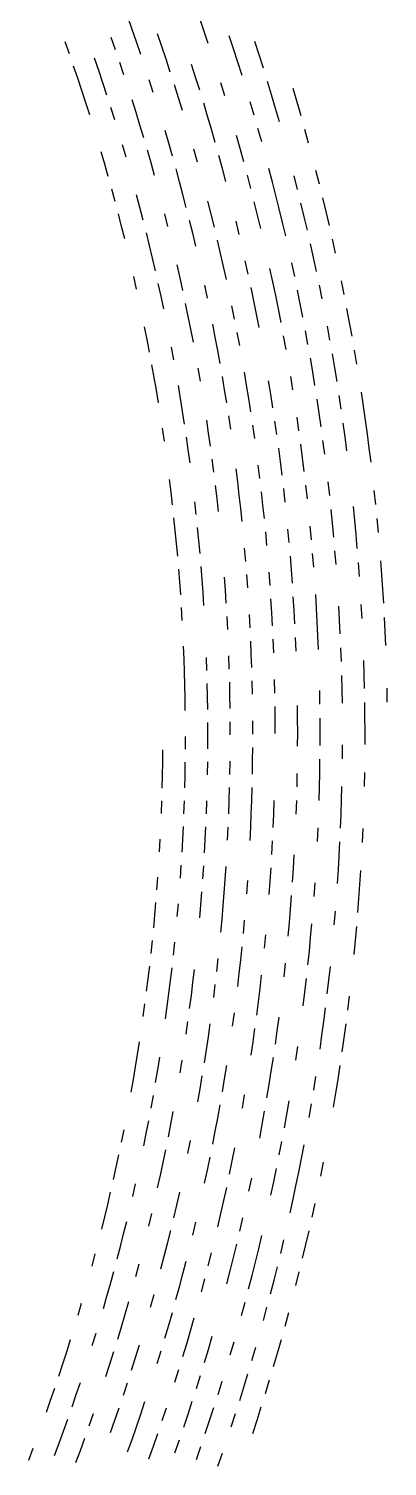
# Model space of a CAD drawing. Header units: metres. Extents: x -298 to 300, y -298 to 299.
# Drawn here: x 252.2 to 300, y -97.9 to 93.5 of the extents above; entities that cross this region are included whole.
import ezdxf

# ---------------------------------------------------------------- set-up
doc = ezdxf.new("R2010")
doc.units = ezdxf.units.M

msp = doc.modelspace()

# ---------------------------------------------------------------- linework, layer by layer
for p, q in [((265.99463, 93.37206, -692.8203), (265.40002, 95.04034, -692.8203)), ((275.5492, 93.20266, -692.8203), (274.95544, 94.93099, -692.8203)), ((263.7851, 90.62737, -692.8203), (263.20776, 92.28185, -692.8203)), ((266.57886, 91.700096, -692.8203), (265.99463, 93.37206, -692.8203)), ((269.95215, 91.08172, -692.8203), (269.37183, 92.774925, -692.8203)), ((276.13208, 91.470604, -692.8203), (275.5492, 93.20266, -692.8203)), ((279.5147, 90.763084, -692.8203), (278.93616, 92.51641, -692.8203)), ((257.63147, 90.10775, -692.8203), (257.0575, 91.72353, -692.8203)), ((267.15247, 90.02444, -692.8203), (266.57886, 91.700096, -692.8203)), ((270.52185, 89.38488, -692.8203), (269.95215, 91.08172, -692.8203)), ((280.0822, 89.00616, -692.8203), (279.5147, 90.763084, -692.8203)), ((282.90808, 89.9887, -692.8203), (282.3343, 91.76351, -692.8203)), ((283.4707, 88.21029, -692.8203), (282.90808, 89.9887, -692.8203)), ((258.7489, 86.86544, -692.8203), (258.1953, 88.488365, -692.8203)), ((261.55084, 87.91631, -692.8203), (260.9906, 89.556816, -692.8203)), ((264.90857, 87.3077, -692.8203), (264.35205, 88.96929, -692.8203)), ((271.0808, 87.68447, -692.8203), (270.52185, 89.38488, -692.8203)), ((274.44757, 86.98702, -692.8203), (273.89282, 88.70861, -692.8203)), ((280.63867, 87.24563, -692.8203), (280.0822, 89.00616, -692.8203)), ((259.29236, 85.23907, -692.8203), (258.7489, 86.86544, -692.8203)), ((262.10083, 86.27233, -692.8203), (261.55084, 87.91631, -692.8203)), ((262.6405, 84.62487, -692.8203), (262.10083, 86.27233, -692.8203)), ((268.81006, 84.97625, -692.8203), (268.26813, 86.66247, -692.8203)), ((274.99146, 85.261955, -692.8203), (274.44757, 86.98702, -692.8203)), ((278.3546, 84.506645, -692.8203), (277.81543, 86.25286, -692.8203)), ((284.56238, 84.643, -692.8203), (284.02216, 86.42837, -692.8203)), ((259.82556, 83.60931, -692.8203), (259.29236, 85.23907, -692.8203)), ((272.16687, 84.27325, -692.8203), (271.62915, 85.98055, -692.8203)), ((272.69373, 82.56255, -692.8203), (272.16687, 84.27325, -692.8203)), ((285.09143, 82.85424, -692.8203), (284.56238, 84.643, -692.8203)), ((287.96887, 83.66976, -692.8203), (287.4347, 85.476555, -692.8203)), ((260.3485, 81.97619, -692.8203), (259.82556, 83.60931, -692.8203)), ((263.68866, 81.31994, -692.8203), (263.16974, 82.97405, -692.8203)), ((266.51538, 82.30221, -692.8203), (265.99023, 83.97408, -692.8203)), ((267.03003, 80.62707, -692.8203), (266.51538, 82.30221, -692.8203)), ((276.0467, 81.80172, -692.8203), (275.52454, 83.5335, -692.8203)), ((282.24158, 81.943535, -692.8203), (281.71838, 83.71429, -692.8203)), ((285.60925, 81.06219, -692.8203), (285.09143, 82.85424, -692.8203)), ((288.4917, 81.85964, -692.8203), (287.96887, 83.66976, -692.8203)), ((267.53418, 78.94869, -692.8203), (267.03003, 80.62707, -692.8203)), ((276.55798, 80.06667, -692.8203), (276.0467, 81.80172, -692.8203)), ((270.87183, 78.19817, -692.8203), (270.3723, 79.897545, -692.8203)), ((277.0584, 78.32842, -692.8203), (276.55798, 80.06667, -692.8203)), ((280.4015, 77.48873, -692.8203), (279.90637, 79.24804, -692.8203)), ((283.25464, 78.39236, -692.8203), (282.75366, 80.16955, -692.8203)), ((289.5033, 78.22967, -692.8203), (289.00317, 80.04626, -692.8203)), ((262.33746, 75.411674, -692.8203), (261.8557, 77.05749, -692.8203)), ((265.18292, 76.33834, -692.8203), (264.69525, 78.00201, -692.8203)), ((268.51068, 75.58257, -692.8203), (268.0277, 77.26717, -692.8203)), ((271.3606, 76.49566, -692.8203), (270.87183, 78.19817, -692.8203)), ((274.6936, 75.68749, -692.8203), (274.20984, 77.41094, -692.8203)), ((278.02637, 74.84258, -692.8203), (277.54785, 76.58703, -692.8203)), ((280.88568, 75.72637, -692.8203), (280.4015, 77.48873, -692.8203)), ((262.8089, 73.76287, -692.8203), (262.33746, 75.411674, -692.8203)), ((268.98303, 73.89495, -692.8203), (268.51068, 75.58257, -692.8203)), ((272.30597, 73.0816, -692.8203), (271.83862, 74.79012, -692.8203)), ((278.49396, 73.095146, -692.8203), (278.02637, 74.84258, -692.8203)), ((284.6903, 73.04226, -692.8203), (284.2229, 74.828636, -692.8203)), ((272.76257, 71.37014, -692.8203), (272.30597, 73.0816, -692.8203)), ((281.82068, 72.19259, -692.8203), (281.3587, 73.96093, -692.8203)), ((285.14642, 71.25298, -692.8203), (284.6903, 73.04226, -692.8203)), ((288.02875, 72.0548, -692.8203), (287.5675, 73.86233, -692.8203)), ((290.9348, 72.76144, -692.8203), (290.46912, 74.58718, -692.8203)), ((263.7207, 70.45641, -692.8203), (263.27002, 72.11108, -692.8203)), ((267.0288, 69.65383, -692.8203), (266.58307, 71.32931, -692.8203)), ((273.20844, 69.655815, -692.8203), (272.76257, 71.37014, -692.8203)), ((285.5913, 69.46081, -692.8203), (285.14642, 71.25298, -692.8203)), ((291.8319, 69.10131, -692.8203), (291.38916, 70.93279, -692.8203)), ((267.464, 67.97558, -692.8203), (267.0288, 69.65383, -692.8203)), ((276.52014, 68.76409, -692.8203), (276.07983, 70.49923, -692.8203)), ((282.71124, 68.64727, -692.8203), (282.27155, 70.42132, -692.8203)), ((286.0249, 67.665886, -692.8203), (285.5913, 69.46081, -692.8203)), ((288.9171, 68.431175, -692.8203), (288.47864, 70.24438, -692.8203)), ((292.26318, 67.26705, -692.8203), (291.8319, 69.10131, -692.8203)), ((264.59082, 67.138725, -692.8203), (264.16095, 68.79894, -692.8203)), ((265.01025, 65.47582, -692.8203), (264.59082, 67.138725, -692.8203)), ((270.76636, 67.11556, -692.8203), (270.33655, 68.81463, -692.8203)), ((274.0678, 66.218925, -692.8203), (273.64355, 67.93871, -692.8203)), ((276.94952, 67.02618, -692.8203), (276.52014, 68.76409, -692.8203)), ((280.25415, 66.07693, -692.8203), (279.8307, 67.835625, -692.8203)), ((283.13977, 66.870445, -692.8203), (282.71124, 68.64727, -692.8203)), ((286.44727, 65.86828, -692.8203), (286.0249, 67.665886, -692.8203)), ((289.34424, 66.61523, -692.8203), (288.9171, 68.431175, -692.8203)), ((268.30267, 64.610985, -692.8203), (267.8886, 66.29461, -692.8203)), ((274.48132, 64.49645, -692.8203), (274.0678, 66.218925, -692.8203)), ((277.77557, 63.542377, -692.8203), (277.36804, 65.285576, -692.8203)), ((293.09106, 63.590565, -692.8203), (292.68286, 65.43011, -692.8203)), ((268.70618, 62.924763, -692.8203), (268.30267, 64.610985, -692.8203)), ((278.17218, 61.79665, -692.8203), (277.77557, 63.542377, -692.8203)), ((290.16425, 62.97539, -692.8203), (289.76, 64.79659, -692.8203)), ((269.09906, 61.236042, -692.8203), (268.70618, 62.924763, -692.8203)), ((272.37878, 60.293232, -692.8203), (271.99176, 62.002613, -692.8203)), ((278.5578, 60.04842, -692.8203), (278.17218, 61.79665, -692.8203)), ((281.45837, 60.785236, -692.8203), (281.06805, 62.551655, -692.8203)), ((284.7422, 59.73714, -692.8203), (284.3584, 61.52422, -692.8203)), ((287.64636, 60.459858, -692.8203), (287.25806, 62.265186, -692.8203)), ((290.55707, 61.15166, -692.8203), (290.16425, 62.97539, -692.8203)), ((266.5833, 58.798664, -692.8203), (266.2058, 60.471638, -692.8203)), ((269.85297, 57.851276, -692.8203), (269.48132, 59.54485, -692.8203)), ((272.75513, 58.58144, -692.8203), (272.37878, 60.293232, -692.8203)), ((285.11475, 57.94765, -692.8203), (284.7422, 59.73714, -692.8203)), ((294.24622, 58.056873, -692.8203), (293.87274, 59.90386, -692.8203)), ((270.214, 56.155384, -692.8203), (269.85297, 57.851276, -692.8203)), ((276.0268, 57.58144, -692.8203), (275.65674, 59.31383, -692.8203)), ((282.2057, 57.245136, -692.8203), (281.8376, 59.016376, -692.8203)), ((285.47607, 56.15584, -692.8203), (285.11475, 57.94765, -692.8203)), ((288.38916, 56.842, -692.8203), (288.02344, 58.65209, -692.8203)), ((291.30835, 57.496906, -692.8203), (290.93848, 59.32546, -692.8203)), ((273.4754, 55.150898, -692.8203), (273.1206, 56.8673, -692.8203)), ((279.64868, 54.7896, -692.8203), (279.29602, 56.54485, -692.8203)), ((282.56262, 55.471607, -692.8203), (282.2057, 57.245136, -692.8203)), ((285.82617, 54.361774, -692.8203), (285.47607, 56.15584, -692.8203)), ((288.7434, 55.02962, -692.8203), (288.38916, 56.842, -692.8203)), ((294.95825, 54.356007, -692.8203), (294.60803, 56.20757, -692.8203)), ((267.98816, 52.08376, -692.8203), (267.65277, 53.765797, -692.8203)), ((273.81934, 53.43224, -692.8203), (273.4754, 55.150898, -692.8203)), ((277.07166, 52.370716, -692.8203), (276.73425, 54.10982, -692.8203)), ((282.90845, 53.69588, -692.8203), (282.56262, 55.471607, -692.8203)), ((292.34894, 51.99764, -692.8203), (292.01355, 53.832935, -692.8203)), ((295.29688, 52.502247, -692.8203), (294.95825, 54.356007, -692.8203)), ((268.313, 50.399647, -692.8203), (267.98816, 52.08376, -692.8203)), ((274.1526, 51.711475, -692.8203), (273.81934, 53.43224, -692.8203)), ((277.39807, 50.629505, -692.8203), (277.07166, 52.370716, -692.8203)), ((280.3208, 51.272633, -692.8203), (279.9903, 53.032185, -692.8203)), ((286.49243, 50.76717, -692.8203), (286.16492, 52.56554, -692.8203)), ((289.41785, 51.398304, -692.8203), (289.08636, 53.215015, -692.8203)), ((271.55127, 49.349964, -692.8203), (271.23303, 51.054462, -692.8203)), ((277.71362, 48.88628, -692.8203), (277.39807, 50.629505, -692.8203)), ((292.9851, 48.32091, -692.8203), (292.6728, 50.160297, -692.8203)), ((295.9391, 48.7885, -692.8203), (295.62378, 50.64638, -692.8203)), ((268.93085, 47.02538, -692.8203), (268.6272, 48.71349, -692.8203)), ((275.08716, 46.536945, -692.8203), (274.78644, 48.263752, -692.8203)), ((290.04663, 47.758717, -692.8203), (289.73798, 49.579517, -692.8203)), ((293.28577, 46.479603, -692.8203), (292.9851, 48.32091, -692.8203)), ((269.22388, 45.335407, -692.8203), (268.93085, 47.02538, -692.8203)), ((278.3117, 45.39394, -692.8203), (278.01813, 47.14104, -692.8203)), ((281.2461, 45.98186, -692.8203), (280.94873, 47.747395, -692.8203)), ((281.53223, 44.214466, -692.8203), (281.2461, 45.98186, -692.8203)), ((284.46985, 44.786182, -692.8203), (284.17993, 46.57201, -692.8203)), ((287.40704, 45.360126, -692.8203), (287.11353, 47.164387, -692.8203)), ((290.34387, 45.936024, -692.8203), (290.04663, 47.758717, -692.8203)), ((269.5063, 43.643574, -692.8203), (269.22388, 45.335407, -692.8203)), ((272.44183, 44.22481, -692.8203), (272.1557, 45.935047, -692.8203)), ((272.71716, 42.512745, -692.8203), (272.44183, 44.22481, -692.8203)), ((278.5943, 43.645008, -692.8203), (278.3117, 45.39394, -692.8203)), ((281.80737, 42.4453, -692.8203), (281.53223, 44.214466, -692.8203)), ((284.74854, 42.998554, -692.8203), (284.46985, 44.786182, -692.8203)), ((290.90393, 42.285114, -692.8203), (290.62964, 44.11147, -692.8203)), ((293.85254, 42.79143, -692.8203), (293.57495, 44.636402, -692.8203)), ((296.81476, 43.203327, -692.8203), (296.53455, 45.066883, -692.8203)), ((272.9818, 40.799, -692.8203), (272.71716, 42.512745, -692.8203)), ((291.16675, 40.45708, -692.8203), (290.90393, 42.285114, -692.8203)), ((297.08325, 41.338, -692.8203), (296.81476, 43.203327, -692.8203)), ((270.28967, 38.55782, -692.8203), (270.03918, 40.25472, -692.8203)), ((276.18127, 39.611652, -692.8203), (275.92407, 41.34554, -692.8203)), ((279.12653, 40.141926, -692.8203), (278.8659, 41.894306, -692.8203)), ((282.32434, 38.901905, -692.8203), (282.0714, 40.674427, -692.8203)), ((285.2721, 39.41817, -692.8203), (285.01593, 41.209187, -692.8203)), ((288.2196, 39.936634, -692.8203), (287.96008, 41.746174, -692.8203)), ((294.3728, 39.096333, -692.8203), (294.11847, 40.94469, -692.8203)), ((297.34003, 39.471058, -692.8203), (297.08325, 41.338, -692.8203)), ((273.47876, 37.366627, -692.8203), (273.23566, 39.083607, -692.8203)), ((276.4276, 37.87615, -692.8203), (276.18127, 39.611652, -692.8203)), ((291.65796, 36.79616, -692.8203), (291.4181, 38.6274, -692.8203)), ((294.6156, 37.246387, -692.8203), (294.3728, 39.096333, -692.8203)), ((297.58508, 37.602467, -692.8203), (297.34003, 39.471058, -692.8203)), ((273.71094, 35.64815, -692.8203), (273.47876, 37.366627, -692.8203)), ((285.75073, 35.83141, -692.8203), (285.5171, 37.625538, -692.8203)), ((288.70447, 36.312794, -692.8203), (288.4677, 38.125477, -692.8203)), ((297.81836, 35.73238, -692.8203), (297.58508, 37.602467, -692.8203)), ((276.88745, 34.400623, -692.8203), (276.66296, 36.13912, -692.8203)), ((280.05872, 33.11687, -692.8203), (279.84222, 34.875324, -692.8203)), ((283.0161, 33.575214, -692.8203), (282.79663, 35.352222, -692.8203)), ((285.97314, 34.035816, -692.8203), (285.75073, 35.83141, -692.8203)), ((288.9298, 34.498646, -692.8203), (288.70447, 36.312794, -692.8203)), ((271.18488, 31.7553, -692.8203), (270.9771, 33.458027, -692.8203)), ((277.3037, 30.919546, -692.8203), (277.10107, 32.660755, -692.8203)), ((280.26416, 31.357046, -692.8203), (280.05872, 33.11687, -692.8203)), ((289.3463, 30.866201, -692.8203), (289.1438, 32.683094, -692.8203)), ((292.30835, 31.293814, -692.8203), (292.1031, 33.129322, -692.8203)), ((271.38196, 30.05126, -692.8203), (271.18488, 31.7553, -692.8203)), ((277.49542, 29.177084, -692.8203), (277.3037, 30.919546, -692.8203)), ((280.45856, 29.595968, -692.8203), (280.26416, 31.357046, -692.8203)), ((283.4214, 30.017141, -692.8203), (283.22437, 31.796804, -692.8203)), ((286.38403, 30.440542, -692.8203), (286.1842, 32.23882, -692.8203)), ((298.4477, 30.11373, -692.8203), (298.2497, 31.987936, -692.8203)), ((274.53198, 28.760427, -692.8203), (274.34296, 30.484274, -692.8203)), ((280.64185, 27.8337, -692.8203), (280.45856, 29.595968, -692.8203)), ((283.6073, 28.236227, -692.8203), (283.4214, 30.017141, -692.8203)), ((292.68433, 27.6191, -692.8203), (292.50214, 29.457052, -692.8203)), ((295.65472, 27.975485, -692.8203), (295.4702, 29.832235, -692.8203)), ((271.7439, 26.639608, -692.8203), (271.5683, 28.345999, -692.8203)), ((274.87756, 25.309256, -692.8203), (274.7102, 27.03539, -692.8203)), ((286.91565, 25.038534, -692.8203), (286.74976, 26.840322, -692.8203)), ((289.88544, 25.408285, -692.8203), (289.71716, 27.22872, -692.8203)), ((292.85498, 25.78002, -692.8203), (292.68433, 27.6191, -692.8203)), ((295.82758, 26.117605, -692.8203), (295.65472, 27.975485, -692.8203)), ((298.80835, 26.361685, -692.8203), (298.6339, 28.238272, -692.8203)), ((271.9088, 24.93212, -692.8203), (271.7439, 26.639608, -692.8203)), ((272.06305, 23.223593, -692.8203), (271.9088, 24.93212, -692.8203)), ((275.03406, 23.582083, -692.8203), (274.87756, 25.309256, -692.8203)), ((283.94556, 24.671041, -692.8203), (283.78204, 26.454184, -692.8203)), ((295.98877, 24.258627, -692.8203), (295.82758, 26.117605, -692.8203)), ((281.12537, 22.540335, -692.8203), (280.97534, 24.305807, -692.8203)), ((287.21344, 21.431967, -692.8203), (287.0702, 23.235739, -692.8203)), ((290.18762, 21.764364, -692.8203), (290.04224, 23.586813, -692.8203)), ((293.16162, 22.098745, -692.8203), (293.01416, 23.93987, -692.8203)), ((272.33923, 19.803762, -692.8203), (272.20654, 21.51412, -692.8203)), ((275.31445, 20.124899, -692.8203), (275.1797, 21.853933, -692.8203)), ((284.3689, 19.315847, -692.8203), (284.239, 21.101797, -692.8203)), ((287.34534, 19.62731, -692.8203), (287.21344, 21.431967, -692.8203)), ((296.27606, 20.537802, -692.8203), (296.1383, 22.398672, -692.8203)), ((299.26093, 20.725729, -692.8203), (299.1219, 22.605337, -692.8203)), ((272.46118, 18.092611, -692.8203), (272.33923, 19.803762, -692.8203)), ((275.43842, 18.39504, -692.8203), (275.31445, 20.124899, -692.8203)), ((278.4154, 18.699697, -692.8203), (278.28955, 20.448294, -692.8203)), ((281.3922, 19.006643, -692.8203), (281.2644, 20.773916, -692.8203)), ((299.38818, 18.845266, -692.8203), (299.26093, 20.725729, -692.8203)), ((275.5515, 16.664389, -692.8203), (275.43842, 18.39504, -692.8203)), ((278.53033, 16.950369, -692.8203), (278.4154, 18.699697, -692.8203)), ((284.59497, 15.741598, -692.8203), (284.48755, 17.529104, -692.8203)), ((287.57513, 16.015646, -692.8203), (287.46588, 17.821829, -692.8203)), ((290.55505, 16.291922, -692.8203), (290.4441, 18.116842, -692.8203)), ((299.5036, 16.96404, -692.8203), (299.38818, 18.845266, -692.8203)), ((272.67285, 14.668081, -692.8203), (272.5724, 16.380667, -692.8203)), ((281.70923, 13.70043, -692.8203), (281.61475, 15.469839, -692.8203)), ((284.69116, 13.953451, -692.8203), (284.59497, 15.741598, -692.8203)), ((287.67297, 14.208761, -692.8203), (287.57513, 16.015646, -692.8203)), ((290.6546, 14.46633, -692.8203), (290.55505, 16.291922, -692.8203)), ((293.6361, 14.725882, -692.8203), (293.53485, 16.570211, -692.8203)), ((296.61932, 14.950369, -692.8203), (296.5166, 16.813559, -692.8203)), ((278.72717, 13.449636, -692.8203), (278.63428, 15.200308, -692.8203)), ((290.74268, 12.640127, -692.8203), (290.6546, 14.46633, -692.8203)), ((293.72577, 12.880941, -692.8203), (293.6361, 14.725882, -692.8203)), ((299.69897, 13.199514, -692.8203), (299.60718, 15.082083, -692.8203)), ((281.865, 10.159933, -692.8203), (281.79272, 11.93041, -692.8203)), ((284.8499, 10.375479, -692.8203), (284.77618, 12.164724, -692.8203)), ((287.83466, 10.593313, -692.8203), (287.75952, 12.401297, -692.8203)), ((290.81934, 10.813375, -692.8203), (290.74268, 12.640127, -692.8203)), ((299.77893, 11.316366, -692.8203), (299.69897, 13.199514, -692.8203)), ((272.90967, 9.526815, -692.8203), (272.8415, 11.241079, -692.8203)), ((275.95355, 8.002157, -692.8203), (275.8949, 9.735586, -692.8203)), ((278.93994, 8.194448, -692.8203), (278.88, 9.946615, -692.8203)), ((281.92627, 8.388967, -692.8203), (281.865, 10.159933, -692.8203)), ((293.87024, 9.189505, -692.8203), (293.80383, 11.035452, -692.8203)), ((272.96704, 7.812155, -692.8203), (272.90967, 9.526815, -692.8203)), ((273.01367, 6.097158, -692.8203), (272.96704, 7.812155, -692.8203)), ((296.9131, 7.491995, -692.8203), (296.85718, 9.35729, -692.8203)), ((273.04956, 4.381857, -692.8203), (273.01367, 6.097158, -692.8203)), ((276.0382, 4.534323, -692.8203), (276.00134, 6.268393, -692.8203)), ((279.02673, 4.689047, -692.8203), (278.9889, 6.441885, -692.8203)), ((282.01526, 4.84606, -692.8203), (281.97632, 6.617666, -692.8203)), ((285.00366, 5.005331, -692.8203), (284.96362, 6.795706, -692.8203)), ((293.96838, 5.49645, -692.8203), (293.92517, 7.34313, -692.8203)), ((296.9572, 5.626394, -692.8203), (296.9131, 7.491995, -692.8203)), ((273.0746, 2.666342, -692.8203), (273.04956, 4.381857, -692.8203)), ((276.06415, 2.800039, -692.8203), (276.0382, 4.534323, -692.8203)), ((279.0536, 2.935995, -692.8203), (279.02673, 4.689047, -692.8203)), ((291.01086, 3.502493, -692.8203), (290.98022, 5.330648, -692.8203)), ((294.00006, 3.649496, -692.8203), (293.96838, 5.49645, -692.8203)), ((299.98035, 3.779745, -692.8203), (299.94775, 5.664358, -692.8203)), ((285.04993, 1.42394, -692.8203), (285.0324, 3.214712, -692.8203)), ((288.04004, 1.547903, -692.8203), (288.02173, 3.357473, -692.8203)), ((297.0103, 1.894491, -692.8203), (296.98962, 3.760519, -692.8203)), ((276.08337, -0.668894, -692.8203), (276.07922, 1.065603, -692.8203)), ((279.07434, -0.570505, -692.8203), (279.06946, 1.182791, -692.8203)), ((282.0653, -0.469858, -692.8203), (282.0597, 1.302236, -692.8203)), ((285.05615, -0.366923, -692.8203), (285.04993, 1.42394, -692.8203)), ((288.047, -0.261759, -692.8203), (288.04004, 1.547903, -692.8203)), ((291.03778, -0.154307, -692.8203), (291.0301, 1.674154, -692.8203)), ((297.0193, 0.028311, -692.8203), (297.0103, 1.894491, -692.8203)), ((297.01648, -1.83787, -692.8203), (297.0193, 0.028311, -692.8203)), ((273.08514, -2.480723, -692.8203), (273.0924, -0.764994, -692.8203)), ((276.07666, -2.403391, -692.8203), (276.08337, -0.668894, -692.8203)), ((288.0426, -2.071421, -692.8203), (288.047, -0.261759, -692.8203)), ((291.03406, -1.982767, -692.8203), (291.03778, -0.154307, -692.8203)), ((294.01062, -3.739359, -692.8203), (294.0254, -1.89213, -692.8203)), ((270.07513, -4.252665, -692.8203), (270.09363, -2.555796, -692.8203)), ((270.08514, -4.242664, -692.8203), (270.10364, -2.545796, -692.8203)), ((282.04297, -4.013987, -692.8203), (282.0597, -2.241953, -692.8203)), ((290.99194, -5.639536, -692.8203), (291.01874, -3.811198, -692.8203)), ((270.04602, -5.949411, -692.8203), (270.07513, -4.252665, -692.8203)), ((273.03827, -5.911936, -692.8203), (273.06714, -4.19639, -692.8203)), ((276.03052, -5.872202, -692.8203), (276.05908, -4.137857, -692.8203)), ((279.02283, -5.83021, -692.8203), (279.05103, -4.077066, -692.8203)), ((282.01514, -5.785929, -692.8203), (282.04297, -4.013987, -692.8203)), ((287.96118, -7.499918, -692.8203), (287.99963, -5.690592, -692.8203)), ((290.95374, -7.467661, -692.8203), (290.99194, -5.639536, -692.8203)), ((296.93787, -7.435984, -692.8203), (296.97583, -5.570108, -692.8203)), ((270.00623, -7.645945, -692.8203), (270.04602, -5.949411, -692.8203)), ((272.99866, -7.627268, -692.8203), (273.03827, -5.911936, -692.8203)), ((278.93335, -9.335825, -692.8203), (278.98364, -7.583139, -692.8203)), ((281.92603, -9.329142, -692.8203), (281.97607, -7.557657, -692.8203)), ((290.904, -9.295542, -692.8203), (290.95374, -7.467661, -692.8203)), ((293.89673, -9.2801, -692.8203), (293.9463, -7.43342, -692.8203)), ((269.89465, -11.038156, -692.8203), (269.9558, -9.342203, -692.8203)), ((272.8871, -11.057077, -692.8203), (272.94824, -9.342356, -692.8203)), ((275.87964, -11.07374, -692.8203), (275.9408, -9.340219, -692.8203)), ((278.87213, -11.088144, -692.8203), (278.93335, -9.335825, -692.8203)), ((281.86475, -11.10029, -692.8203), (281.92603, -9.329142, -692.8203)), ((284.85736, -11.110147, -692.8203), (284.91858, -9.3202, -692.8203)), ((287.85004, -11.117746, -692.8203), (287.91125, -9.309, -692.8203)), ((293.83557, -11.126444, -692.8203), (293.89673, -9.2801, -692.8203)), ((281.79236, -12.871042, -692.8203), (281.86475, -11.10029, -692.8203)), ((284.78485, -12.899698, -692.8203), (284.85736, -11.110147, -692.8203)), ((293.76276, -12.972391, -692.8203), (293.83557, -11.126444, -692.8203)), ((272.73248, -14.4853, -692.8203), (272.8152, -12.771433, -692.8203)), ((275.7245, -14.53956, -692.8203), (275.8075, -12.806894, -692.8203)), ((278.71667, -14.591562, -692.8203), (278.79993, -12.840097, -692.8203)), ((281.70886, -14.641306, -692.8203), (281.79236, -12.871042, -692.8203)), ((290.6859, -14.776926, -692.8203), (290.77008, -12.950235, -692.8203)), ((296.66895, -14.896158, -692.8203), (296.75378, -13.031748, -692.8203)), ((269.64746, -16.123331, -692.8203), (269.74054, -14.428781, -692.8203)), ((272.63904, -16.198648, -692.8203), (272.73248, -14.4853, -692.8203)), ((275.6306, -16.271708, -692.8203), (275.7245, -14.53956, -692.8203)), ((284.60614, -16.477304, -692.8203), (284.7011, -14.688761, -692.8203)), ((293.5824, -16.66279, -692.8203), (293.6784, -14.81785, -692.8203)), ((287.49146, -18.348032, -692.8203), (287.59814, -16.5413, -692.8203)), ((293.47485, -18.50709, -692.8203), (293.5824, -16.66279, -692.8203)), ((272.4198, -19.623453, -692.8203), (272.5348, -17.911386, -692.8203)), ((275.41028, -19.73411, -692.8203), (275.52588, -18.003244, -692.8203)), ((278.40088, -19.842478, -692.8203), (278.51715, -18.092844, -692.8203)), ((284.38245, -20.052439, -692.8203), (284.49988, -18.265207, -692.8203)), ((287.3734, -20.154032, -692.8203), (287.49146, -18.348032, -692.8203)), ((293.3557, -20.350718, -692.8203), (293.47485, -18.50709, -692.8203)), ((296.34424, -20.485788, -692.8203), (296.46423, -18.62324, -692.8203)), ((269.30444, -21.203104, -692.8203), (269.42944, -19.510569, -692.8203)), ((278.27368, -21.59138, -692.8203), (278.40088, -19.842478, -692.8203)), ((281.26367, -21.716288, -692.8203), (281.3916, -19.948587, -692.8203)), ((284.25378, -21.838938, -692.8203), (284.38245, -20.052439, -692.8203)), ((290.2345, -22.077433, -692.8203), (290.3645, -20.253366, -692.8203)), ((296.2126, -22.347544, -692.8203), (296.34424, -20.485788, -692.8203)), ((269.02258, -24.585733, -692.8203), (269.16882, -22.894846, -692.8203)), ((275.14642, -23.193521, -692.8203), (275.2838, -21.464212, -692.8203)), ((278.13544, -23.339487, -692.8203), (278.27368, -21.59138, -692.8203)), ((287.10333, -23.763742, -692.8203), (287.24402, -21.9593, -692.8203)), ((296.0692, -24.208445, -692.8203), (296.2126, -22.347544, -692.8203)), ((268.86572, -26.275675, -692.8203), (269.02258, -24.585733, -692.8203)), ((272.0103, -24.754984, -692.8203), (272.15753, -23.045328, -692.8203)), ((274.99817, -24.921976, -692.8203), (275.14642, -23.193521, -692.8203)), ((277.9862, -25.08668, -692.8203), (278.13544, -23.339487, -692.8203)), ((286.9513, -25.56727, -692.8203), (287.10333, -23.763742, -692.8203)), ((292.92883, -25.876657, -692.8203), (293.08264, -24.035563, -692.8203)), ((277.82605, -26.832926, -692.8203), (277.9862, -25.08668, -692.8203)), ((280.8131, -27.01417, -692.8203), (280.97437, -25.249155, -692.8203)), ((286.7879, -27.369852, -692.8203), (286.9513, -25.56727, -692.8203)), ((289.7755, -27.54429, -692.8203), (289.93994, -25.722971, -692.8203)), ((295.7475, -27.92747, -692.8203), (295.91418, -26.06846, -692.8203)), ((268.52014, -29.652506, -692.8203), (268.69824, -27.96464, -692.8203)), ((271.50415, -29.87803, -692.8203), (271.6836, -28.171396, -692.8203)), ((283.6269, -28.9759, -692.8203), (283.8004, -27.193125, -692.8203)), ((289.59973, -29.364573, -692.8203), (289.7755, -27.54429, -692.8203)), ((295.5691, -29.78541, -692.8203), (295.7475, -27.92747, -692.8203)), ((277.27966, -32.06529, -692.8203), (277.47278, -30.322306, -692.8203)), ((280.26282, -32.302776, -692.8203), (280.4574, -30.541056, -692.8203)), ((280.4574, -30.541056, -692.8203), (280.6408, -28.778147, -692.8203)), ((289.41235, -31.183756, -692.8203), (289.59973, -29.364573, -692.8203)), ((268.1322, -33.024822, -692.8203), (268.33148, -31.339273, -692.8203)), ((271.1131, -33.287792, -692.8203), (271.31396, -31.583536, -692.8203)), ((274.09424, -33.548534, -692.8203), (274.29675, -31.82554, -692.8203)), ((280.05725, -34.063274, -692.8203), (280.26282, -32.302776, -692.8203)), ((286.22986, -32.771008, -692.8203), (286.4272, -30.97178, -692.8203)), ((292.1977, -33.23048, -692.8203), (292.39783, -31.393747, -692.8203)), ((267.92236, -34.709087, -692.8203), (268.1322, -33.024822, -692.8203)), ((270.9015, -34.990795, -692.8203), (271.1131, -33.287792, -692.8203)), ((273.88098, -35.270275, -692.8203), (274.09424, -33.548534, -692.8203)), ((276.86072, -35.547497, -692.8203), (277.07568, -33.80702, -692.8203)), ((282.8208, -36.095135, -692.8203), (283.03912, -34.31724, -692.8203)), ((283.03912, -34.31724, -692.8203), (283.24622, -32.538006, -692.8203)), ((289.00354, -34.81843, -692.8203), (289.21368, -33.00172, -692.8203)), ((291.98608, -35.06593, -692.8203), (292.1977, -33.23048, -692.8203)), ((270.6792, -36.692455, -692.8203), (270.9015, -34.990795, -692.8203)), ((273.65686, -36.990643, -692.8203), (273.88098, -35.270275, -692.8203)), ((282.59143, -37.871655, -692.8203), (282.8208, -36.095135, -692.8203)), ((288.78198, -36.6338, -692.8203), (289.00354, -34.81843, -692.8203)), ((294.73883, -37.20503, -692.8203), (294.96387, -35.352093, -692.8203)), ((267.47083, -38.07359, -692.8203), (267.7019, -36.39204, -692.8203)), ((270.4463, -38.39271, -692.8203), (270.6792, -36.692455, -692.8203)), ((279.37427, -39.33659, -692.8203), (279.6129, -37.580242, -692.8203)), ((285.32758, -39.9546, -692.8203), (285.57007, -38.16084, -692.8203)), ((291.5282, -38.732708, -692.8203), (291.76288, -36.900005, -692.8203)), ((273.17627, -40.427044, -692.8203), (273.422, -38.709606, -692.8203)), ((276.1502, -40.760357, -692.8203), (276.39795, -39.02421, -692.8203)), ((282.099, -41.42027, -692.8203), (282.35077, -39.64674, -692.8203)), ((285.07385, -41.746838, -692.8203), (285.32758, -39.9546, -692.8203)), ((291.28198, -40.563885, -692.8203), (291.5282, -38.732708, -692.8203)), ((294.25385, -40.906536, -692.8203), (294.5022, -39.05653, -692.8203)), ((266.71442, -43.109173, -692.8203), (266.9771, -41.43223, -692.8203)), ((275.8916, -42.494946, -692.8203), (276.1502, -40.760357, -692.8203)), ((281.83606, -43.19218, -692.8203), (282.099, -41.42027, -692.8203)), ((287.7818, -43.880444, -692.8203), (288.04895, -42.071148, -692.8203)), ((291.0243, -42.393505, -692.8203), (291.28198, -40.563885, -692.8203)), ((293.9939, -42.754986, -692.8203), (294.25385, -40.906536, -692.8203)), ((266.44116, -44.784466, -692.8203), (266.71442, -43.109173, -692.8203)), ((269.40765, -45.178234, -692.8203), (269.6833, -43.484325, -692.8203)), ((272.3745, -45.569805, -692.8203), (272.65247, -43.85722, -692.8203)), ((275.62207, -44.227886, -692.8203), (275.8916, -42.494946, -692.8203)), ((284.53253, -45.326366, -692.8203), (284.80884, -43.537457, -692.8203)), ((266.15747, -46.45802, -692.8203), (266.44116, -44.784466, -692.8203)), ((269.12134, -46.870434, -692.8203), (269.40765, -45.178234, -692.8203)), ((278.30908, -46.346172, -692.8203), (278.59192, -44.596294, -692.8203)), ((284.245, -47.113567, -692.8203), (284.53253, -45.326366, -692.8203)), ((293.4392, -46.44679, -692.8203), (293.72235, -44.601757, -692.8203)), ((265.86316, -48.129772, -692.8203), (266.15747, -46.45802, -692.8203)), ((274.74817, -49.41615, -692.8203), (275.0503, -47.68855, -692.8203)), ((275.0503, -47.68855, -692.8203), (275.3416, -45.959118, -692.8203)), ((278.01526, -48.09425, -692.8203), (278.30908, -46.346172, -692.8203)), ((283.9463, -48.898937, -692.8203), (284.245, -47.113567, -692.8203)), ((290.18225, -47.872265, -692.8203), (290.47443, -46.04777, -692.8203)), ((293.14447, -48.29005, -692.8203), (293.4392, -46.44679, -692.8203)), ((268.51697, -50.24928, -692.8203), (268.82446, -48.560802, -692.8203)), ((280.67328, -50.262554, -692.8203), (280.9806, -48.497692, -692.8203)), ((286.5998, -51.099987, -692.8203), (286.91235, -49.297894, -692.8203)), ((289.5636, -51.515636, -692.8203), (289.87866, -49.694927, -692.8203)), ((292.83813, -50.13145, -692.8203), (293.14447, -48.29005, -692.8203)), ((271.15485, -52.401806, -692.8203), (271.47583, -50.696667, -692.8203)), ((277.0681, -53.327038, -692.8203), (277.39478, -51.58476, -692.8203)), ((277.39478, -51.58476, -692.8203), (277.7105, -49.840466, -692.8203)), ((283.3152, -52.46388, -692.8203), (283.63635, -50.682384, -692.8203)), ((286.276, -52.900097, -692.8203), (286.5998, -51.099987, -692.8203)), ((264.5813, -54.797497, -692.8203), (264.91748, -53.133617, -692.8203)), ((267.87012, -53.620373, -692.8203), (268.19885, -51.935833, -692.8203)), ((270.82312, -54.1049, -692.8203), (271.15485, -52.401806, -692.8203)), ((276.73047, -55.067272, -692.8203), (277.0681, -53.327038, -692.8203)), ((282.9829, -54.24336, -692.8203), (283.3152, -52.46388, -692.8203)), ((267.53076, -55.302807, -692.8203), (267.87012, -53.620373, -692.8203)), ((273.4311, -56.306744, -692.8203), (273.7766, -54.5872, -692.8203)), ((285.59442, -56.49409, -692.8203), (285.94086, -54.698162, -692.8203)), ((288.5498, -56.965527, -692.8203), (288.89917, -55.151012, -692.8203)), ((263.87756, -58.118877, -692.8203), (264.23462, -56.4593, -692.8203)), ((270.1277, -57.50471, -692.8203), (270.4807, -55.80589, -692.8203)), ((276.0224, -58.54124, -692.8203), (276.38184, -56.80537, -692.8203)), ((278.9704, -59.056164, -692.8203), (279.33307, -57.30174, -692.8203)), ((279.33307, -57.30174, -692.8203), (279.6847, -55.545116, -692.8203)), ((288.1891, -58.777843, -692.8203), (288.5498, -56.965527, -692.8203)), ((263.51007, -59.776226, -692.8203), (263.87756, -58.118877, -692.8203)), ((269.38947, -60.89558, -692.8203), (269.76392, -59.201305, -692.8203)), ((269.76392, -59.201305, -692.8203), (270.1277, -57.50471, -692.8203)), ((275.65198, -60.274853, -692.8203), (276.0224, -58.54124, -692.8203)), ((284.86774, -60.079327, -692.8203), (285.2367, -58.287853, -692.8203)), ((287.81702, -60.58784, -692.8203), (288.1891, -58.777843, -692.8203)), ((291.1333, -59.30778, -692.8203), (291.4973, -57.47685, -692.8203)), ((266.068, -62.01048, -692.8203), (266.44952, -60.337017, -692.8203)), ((278.21204, -62.558025, -692.8203), (278.59674, -60.80827, -692.8203)), ((281.54187, -61.33949, -692.8203), (281.91882, -59.56886, -692.8203)), ((284.48755, -61.86848, -692.8203), (284.86774, -60.079327, -692.8203)), ((287.43347, -62.39552, -692.8203), (287.81702, -60.58784, -692.8203)), ((262.34515, -64.73402, -692.8203), (262.74384, -63.083843, -692.8203)), ((262.74384, -63.083843, -692.8203), (263.13214, -61.431225, -692.8203)), ((271.94128, -63.162334, -692.8203), (272.32983, -61.451946, -692.8203)), ((277.8164, -64.305336, -692.8203), (278.21204, -62.558025, -692.8203)), ((287.0387, -64.20075, -692.8203), (287.43347, -62.39552, -692.8203)), ((289.9723, -64.78651, -692.8203), (290.37073, -62.96269, -692.8203)), ((261.9361, -66.38166, -692.8203), (262.34515, -64.73402, -692.8203)), ((268.2024, -65.964, -692.8203), (268.6087, -64.276985, -692.8203)), ((271.54187, -64.87028, -692.8203), (271.94128, -63.162334, -692.8203)), ((277.40973, -66.05015, -692.8203), (277.8164, -64.305336, -692.8203)), ((280.34436, -66.63679, -692.8203), (280.75464, -64.87351, -692.8203)), ((264.8606, -67.01612, -692.8203), (265.27356, -65.350105, -692.8203)), ((270.71106, -68.27848, -692.8203), (271.13184, -66.57566, -692.8203)), ((274.0617, -67.18513, -692.8203), (274.4756, -65.46131, -692.8203)), ((289.14093, -68.42649, -692.8203), (289.56238, -66.607796, -692.8203)), ((264.00323, -70.34031, -692.8203), (264.43713, -68.67957, -692.8203)), ((264.43713, -68.67957, -692.8203), (264.8606, -67.01612, -692.8203)), ((270.27954, -69.978645, -692.8203), (270.71106, -68.27848, -692.8203)), ((279.4906, -70.155464, -692.8203), (279.92297, -68.39744, -692.8203)), ((282.85437, -69.00028, -692.8203), (283.27948, -67.22117, -692.8203)), ((285.7862, -69.60117, -692.8203), (286.21503, -67.80366, -692.8203)), ((288.70813, -70.24253, -692.8203), (289.14093, -68.42649, -692.8203)), ((260.6469, -71.308846, -692.8203), (261.08698, -69.669136, -692.8203)), ((269.8374, -71.67606, -692.8203), (270.27954, -69.978645, -692.8203)), ((272.75525, -72.340645, -692.8203), (273.20154, -70.624886, -692.8203)), ((276.12408, -71.2689, -692.8203), (276.5636, -69.53199, -692.8203)), ((279.04712, -71.91071, -692.8203), (279.4906, -70.155464, -692.8203)), ((281.9707, -72.55033, -692.8203), (282.4181, -70.77668, -692.8203)), ((282.4181, -70.77668, -692.8203), (282.85437, -69.00028, -692.8203)), ((263.1042, -73.65351, -692.8203), (263.5589, -71.9983, -692.8203)), ((266.47144, -72.685616, -692.8203), (266.92004, -71.009285, -692.8203)), ((272.29822, -74.0536, -692.8203), (272.75525, -72.340645, -692.8203)), ((278.59265, -73.663185, -692.8203), (279.04712, -71.91071, -692.8203)), ((281.5122, -74.321175, -692.8203), (281.9707, -72.55033, -692.8203)), ((284.89478, -73.18803, -692.8203), (285.34613, -71.396, -692.8203)), ((287.80835, -73.86634, -692.8203), (288.26392, -72.055824, -692.8203)), ((262.63904, -75.305855, -692.8203), (263.1042, -73.65351, -692.8203)), ((271.83038, -75.76365, -692.8203), (272.29822, -74.0536, -692.8203)), ((275.2124, -74.73429, -692.8203), (275.6737, -73.003, -692.8203)), ((284.43213, -74.97721, -692.8203), (284.89478, -73.18803, -692.8203)), ((258.78394, -77.83918, -692.8203), (259.26508, -76.211006, -692.8203)), ((262.16357, -76.95524, -692.8203), (262.63904, -75.305855, -692.8203)), ((265.06262, -77.69727, -692.8203), (265.54272, -76.02967, -692.8203)), ((268.44696, -76.75132, -692.8203), (268.92108, -75.06248, -692.8203)), ((280.5617, -77.85404, -692.8203), (281.04248, -76.08909, -692.8203)), ((264.57202, -79.361885, -692.8203), (265.06262, -77.69727, -692.8203)), ((270.86255, -79.17487, -692.8203), (271.3518, -77.47077, -692.8203)), ((273.76343, -79.91035, -692.8203), (274.2572, -78.18803, -692.8203)), ((283.47327, -78.54673, -692.8203), (283.95825, -76.763466, -692.8203)), ((286.3734, -79.28022, -692.8203), (286.86304, -77.478584, -692.8203)), ((260.67493, -81.88514, -692.8203), (261.18146, -80.24494, -692.8203)), ((264.07098, -81.023384, -692.8203), (264.57202, -79.361885, -692.8203)), ((270.36255, -80.87586, -692.8203), (270.86255, -79.17487, -692.8203)), ((273.2588, -81.629555, -692.8203), (273.76343, -79.91035, -692.8203)), ((257.2793, -82.7053, -692.8203), (257.79102, -81.0864, -692.8203)), ((266.4447, -83.47608, -692.8203), (266.96112, -81.79963, -692.8203)), ((272.7433, -83.34559, -692.8203), (273.2588, -81.629555, -692.8203)), ((276.15552, -82.38108, -692.8203), (276.66492, -80.643654, -692.8203)), ((279.05298, -83.13044, -692.8203), (279.5669, -81.374794, -692.8203)), ((281.95087, -83.877846, -692.8203), (282.46948, -82.10398, -692.8203)), ((285.3601, -82.87415, -692.8203), (285.87244, -81.07877, -692.8203)), ((256.75732, -84.32096, -692.8203), (257.2793, -82.7053, -692.8203)), ((263.0376, -84.3368, -692.8203), (263.5595, -82.68171, -692.8203)), ((265.9178, -85.1493, -692.8203), (266.4447, -83.47608, -692.8203)), ((269.33057, -84.26832, -692.8203), (269.85193, -82.57368, -692.8203)), ((275.6353, -84.1153, -692.8203), (276.15552, -82.38108, -692.8203)), ((284.83655, -84.66627, -692.8203), (285.3601, -82.87415, -692.8203)), ((256.22528, -85.93333, -692.8203), (256.75732, -84.32096, -692.8203)), ((262.50537, -85.988625, -692.8203), (263.0376, -84.3368, -692.8203)), ((271.68005, -86.76777, -692.8203), (272.21704, -85.05836, -692.8203)), ((274.5622, -87.57377, -692.8203), (275.1042, -85.8462, -692.8203)), ((280.88025, -87.41566, -692.8203), (281.42114, -85.648445, -692.8203)), ((255.13078, -89.14793, -692.8203), (255.68309, -87.542336, -692.8203)), ((258.54602, -88.41328, -692.8203), (259.09363, -86.78626, -692.8203)), ((264.8324, -88.485695, -692.8203), (265.38037, -86.81919, -692.8203)), ((277.44495, -88.37757, -692.8203), (277.99194, -86.631905, -692.8203)), ((280.3283, -89.17948, -692.8203), (280.88025, -87.41566, -692.8203)), ((283.75574, -88.24058, -692.8203), (284.30176, -86.45512, -692.8203)), ((254.5684, -90.75004, -692.8203), (255.13078, -89.14793, -692.8203)), ((257.98822, -90.03684, -692.8203), (258.54602, -88.41328, -692.8203)), ((267.13904, -91.01319, -692.8203), (267.70282, -89.33213, -692.8203)), ((273.44568, -91.01856, -692.8203), (274.00934, -89.29792, -692.8203)), ((256.84204, -93.27335, -692.8203), (257.42017, -91.6569, -692.8203)), ((260.2727, -92.56159, -692.8203), (260.8463, -90.92362, -692.8203)), ((263.12592, -93.46415, -692.8203), (263.7052, -91.808235, -692.8203)), ((263.7052, -91.808235, -692.8203), (264.27405, -90.14872, -692.8203)), ((266.5647, -92.69068, -692.8203), (267.13904, -91.01319, -692.8203)), ((270.00476, -91.87553, -692.8203), (270.5739, -90.17643, -692.8203)), ((272.87122, -92.735664, -692.8203), (273.44568, -91.01856, -692.8203)), ((275.73828, -93.593666, -692.8203), (276.3181, -91.85853, -692.8203)), ((276.3181, -91.85853, -692.8203), (276.88702, -90.11982, -692.8203)), ((279.19116, -92.6966, -692.8203), (279.76526, -90.93983, -692.8203)), ((282.0504, -93.575966, -692.8203), (282.63, -91.80106, -692.8203)), ((282.63, -91.80106, -692.8203), (283.1985, -90.02259, -692.8203)), ((256.25366, -94.88618, -692.8203), (256.84204, -93.27335, -692.8203)), ((265.97986, -94.36457, -692.8203), (266.5647, -92.69068, -692.8203)), ((268.83453, -95.262825, -692.8203), (269.425, -93.57099, -692.8203)), ((252.21849, -97.12238, -692.8203), (252.82103, -95.53483, -692.8203)), ((255.6552, -96.49528, -692.8203), (256.25366, -94.88618, -692.8203)), ((259.0946, -95.82664, -692.8203), (259.68878, -94.19596, -692.8203)), ((265.38452, -96.03474, -692.8203), (265.97986, -94.36457, -692.8203)), ((268.23346, -96.950905, -692.8203), (268.83453, -95.262825, -692.8203)), ((271.68994, -96.15891, -692.8203), (272.28595, -94.449135, -692.8203)), ((274.54602, -97.052864, -692.8203), (275.14758, -95.32514, -692.8203)), ((258.4901, -97.45356, -692.8203), (259.0946, -95.82664, -692.8203)), ((277.4027, -97.944954, -692.8203), (278.0099, -96.19926, -692.8203))]:
    msp.add_line(p, q)

doc.saveas('drawing.dxf')
